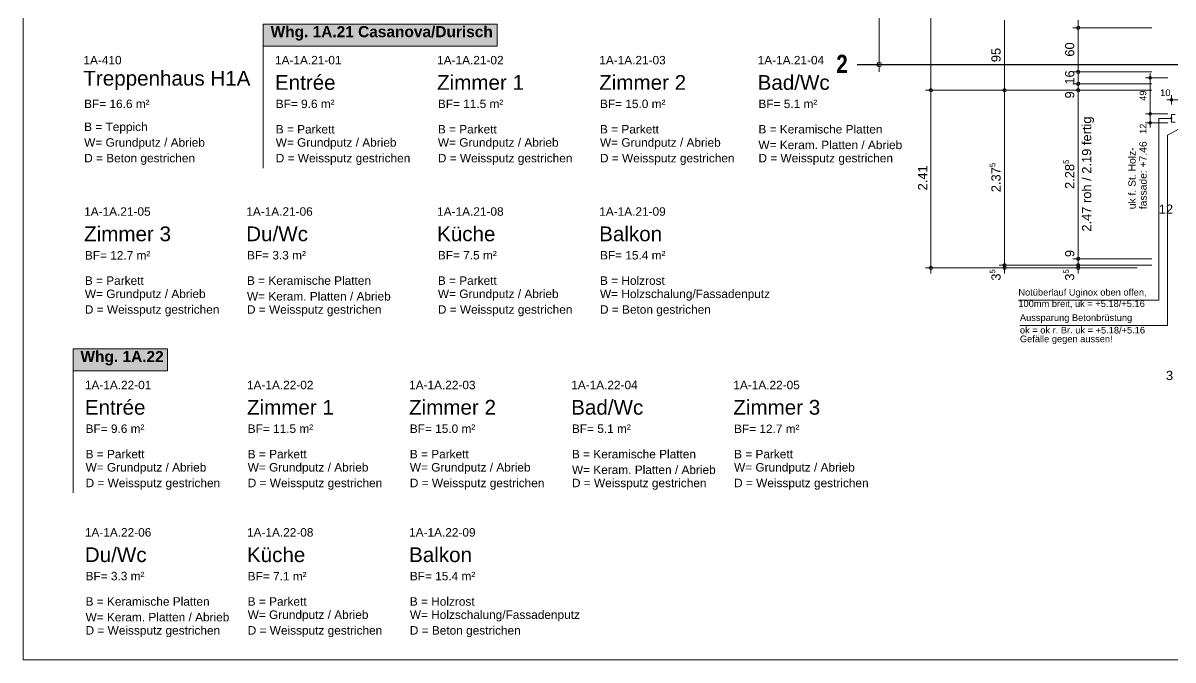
# Model space of a CAD drawing. Header units: metres. Extents: x 0.003 to 0.843, y 0.003 to 0.597.
# Drawn here: x 0.003 to 0.3151, y 0.003 to 0.1759 of the extents above; entities that cross this region are included whole.
import ezdxf

# ---------------------------------------------------------------- set-up
doc = ezdxf.new("R2010")
doc.units = ezdxf.units.M
for name, pattern in [('AUSGEZOGEN', [0]), ('LINIE_23', [0.0079, 0.004, -0.0013, 0, -0.0013, 0, -0.0013]), ('STRICHPUNKT', [25.4, 12.7, -6.35, 0, -6.35])]:
    doc.linetypes.add(name, pattern=pattern)
for name, color, linetype, lineweight in [('Bauachsen grob', 7, 'STRICHPUNKT', 13), ('Detailmasse', 7, 'AUSGEZOGEN', 13), ('Plankopf', 7, 'AUSGEZOGEN', 13), ('Raumbezeichnung', 7, 'AUSGEZOGEN', 18), ('Spengler', 7, 'AUSGEZOGEN', 18), ('Text Koten', 7, 'AUSGEZOGEN', 25), ('Text Werkplan Ausfuehrung', 7, 'AUSGEZOGEN', 25), ('Vorprojektmasse', 7, 'AUSGEZOGEN', 13), ('Werkplan- Ausfuehrungsmasse', 7, 'AUSGEZOGEN', 13)]:
    doc.layers.add(name, color=color, linetype=linetype, lineweight=lineweight)
doc.styles.add('ARIAL', font='ARIAL.TTF')
doc.styles.add('Arial Black', font='Arial Black')

msp = doc.modelspace()

# ---------------------------------------------------------------- hatches: boundary and pattern name
at = {"layer": 'Raumbezeichnung', "linetype": 'AUSGEZOGEN', "lineweight": 18}
for points in [[(0.0682, 0.1756), (0.0682, 0.1696), (0.13165, 0.1696), (0.13165, 0.1756)], [(0.0166, 0.08744), (0.0166, 0.08144), (0.0422, 0.08144), (0.0422, 0.08744)]]:
    msp.add_hatch(color=151, dxfattribs=at).paths.add_polyline_path(points)
at = {"layer": 'Text Werkplan Ausfuehrung', "linetype": 'AUSGEZOGEN', "lineweight": 13}
for points in [[(0.31455, 0.14992), (0.31455, 0.15007), (0.31453, 0.15)], [(0.31455, 0.15007), (0.3146, 0.14987), (0.3146, 0.15013)], [(0.31455, 0.15007), (0.31455, 0.14992), (0.3146, 0.14987)], [(0.3146, 0.15013), (0.31468, 0.14985), (0.31468, 0.15015)], [(0.3146, 0.15013), (0.3146, 0.14987), (0.31468, 0.14985)], [(0.31468, 0.15015), (0.31468, 0.14985), (0.31475, 0.14987)], [(0.31468, 0.15015), (0.31475, 0.14987), (0.31475, 0.15013)], [(0.31475, 0.15013), (0.31475, 0.14987), (0.31481, 0.14992)], [(0.31475, 0.15013), (0.31481, 0.14992), (0.31481, 0.15007)], [(0.31481, 0.15007), (0.31481, 0.14992), (0.31483, 0.15)]]:
    msp.add_hatch(color=240, dxfattribs=at).paths.add_polyline_path(points)

# ---------------------------------------------------------------- linework, layer by layer
at = {"layer": 'Bauachsen grob', "color": 32, "linetype": 'LINIE_23', "lineweight": 25, "true_color": 0xc36e14}
msp.add_line((0.2294, 0.1646), (0.73132, 0.1646), dxfattribs=at)
at = {"layer": 'Detailmasse', "color": 8, "linetype": 'AUSGEZOGEN', "lineweight": 13}
for p, q in [((0.30891, 0.161), (0.30766, 0.161)), ((0.30891, 0.161), (0.30891, 0.16225)), ((0.30891, 0.161), (0.31016, 0.161)), ((0.30891, 0.161), (0.31371, 0.161)), ((0.30891, 0.1512), (0.30891, 0.161)), ((0.30891, 0.1512), (0.30766, 0.1512)), ((0.30891, 0.1512), (0.31016, 0.1512)), ((0.30891, 0.1512), (0.31371, 0.1512)), ((0.30891, 0.1488), (0.30891, 0.1512)), ((0.30891, 0.1488), (0.30766, 0.1488)), ((0.30891, 0.1488), (0.31016, 0.1488)), ((0.30891, 0.1488), (0.31371, 0.1488)), ((0.30891, 0.1488), (0.30891, 0.14755))]:
    msp.add_line(p, q, dxfattribs=at)
at = {"layer": 'Detailmasse', "color": 240, "linetype": 'AUSGEZOGEN', "lineweight": 13}
for p, q in [((0.31468, 0.155), (0.31468, 0.15625)), ((0.31468, 0.155), (0.31343, 0.155)), ((0.31468, 0.155), (0.31468, 0.15375)), ((0.31668, 0.155), (0.31468, 0.155))]:
    msp.add_line(p, q, dxfattribs=at)
at = {"layer": 'Detailmasse', "color": 8, "linetype": 'AUSGEZOGEN', "lineweight": 13}
for centre in [(0.30891, 0.161), (0.30891, 0.1512), (0.30891, 0.1488)]:
    msp.add_circle(centre, 0.000375, dxfattribs=at)
at = {"layer": 'Detailmasse', "color": 240, "linetype": 'AUSGEZOGEN', "lineweight": 13}
msp.add_circle((0.31468, 0.155), 0.000375, dxfattribs=at)
at = {"layer": 'Plankopf', "color": 7, "linetype": 'AUSGEZOGEN', "lineweight": 13}
for q in [(0.003, 0.597), (0.843, 0.003)]:
    msp.add_line((0.003, 0.003), q, dxfattribs=at)
at = {"layer": 'Raumbezeichnung', "color": 7, "linetype": 'AUSGEZOGEN', "lineweight": 18}
for p, q in [((0.0682, 0.1756), (0.0682, 0.13652)), ((0.0682, 0.1756), (0.13165, 0.1756)), ((0.13165, 0.1756), (0.13165, 0.1696)), ((0.13165, 0.1696), (0.0682, 0.1696)), ((0.0166, 0.08744), (0.0166, 0.04835)), ((0.0166, 0.08744), (0.0422, 0.08744)), ((0.0422, 0.08744), (0.0422, 0.08144)), ((0.0422, 0.08144), (0.0166, 0.08144))]:
    msp.add_line(p, q, dxfattribs=at)
at = {"layer": 'Spengler', "color": 240, "linetype": 'AUSGEZOGEN', "lineweight": 18}
for p, q in [((0.31468, 0.149), (0.31468, 0.151)), ((0.31468, 0.151), (0.31568, 0.151)), ((0.31568, 0.149), (0.31468, 0.149))]:
    msp.add_line(p, q, dxfattribs=at)
at = {"layer": 'Text Werkplan Ausfuehrung', "color": 240, "linetype": 'AUSGEZOGEN', "lineweight": 13}
for p, q in [((0.31126, 0.10069), (0.31126, 0.15)), ((0.31126, 0.15), (0.31468, 0.15)), ((0.31453, 0.15), (0.31453, 0.15)), ((0.31468, 0.15015), (0.31468, 0.15015)), ((0.31468, 0.14985), (0.31468, 0.14985)), ((0.31483, 0.15), (0.31483, 0.15)), ((0.27315, 0.10069), (0.31126, 0.10069))]:
    msp.add_line(p, q, dxfattribs=at)
at = {"layer": 'Text Werkplan Ausfuehrung', "color": 8, "linetype": 'AUSGEZOGEN', "lineweight": 13}
for p, q in [((0.31362, 0.14547), (0.322, 0.15)), ((0.31362, 0.09381), (0.31362, 0.14547)), ((0.27357, 0.09381), (0.31362, 0.09381))]:
    msp.add_line(p, q, dxfattribs=at)
at = {"layer": 'Text Werkplan Ausfuehrung', "color": 240, "linetype": 'AUSGEZOGEN', "lineweight": 13}
msp.add_circle((0.31468, 0.15), 0.00015, dxfattribs=at)
at = {"layer": 'Vorprojektmasse', "color": 32, "linetype": 'AUSGEZOGEN', "lineweight": 13, "true_color": 0xc36e14}
for q in [(0.2354, 0.4805), (0.2334, 0.1646), (0.2374, 0.1646), (0.2354, 0.1626)]:
    msp.add_line((0.2354, 0.1646), q, dxfattribs=at)
msp.add_circle((0.2354, 0.1646), 0.0006, dxfattribs=at)
at = {"layer": 'Werkplan- Ausfuehrungsmasse', "color": 7, "linetype": 'AUSGEZOGEN', "lineweight": 13}
for p, q in [((0.2494, 0.15764), (0.2494, 0.48796)), ((0.2894, 0.1746), (0.2894, 0.1766)), ((0.2894, 0.1746), (0.2879, 0.1746)), ((0.2894, 0.1746), (0.2909, 0.1746)), ((0.2894, 0.1626), (0.2894, 0.1746)), ((0.2894, 0.1626), (0.2879, 0.1626)), ((0.2894, 0.1626), (0.2909, 0.1626)), ((0.2894, 0.1594), (0.2894, 0.1626)), ((0.2894, 0.1594), (0.2879, 0.1594)), ((0.2894, 0.1594), (0.2909, 0.1594)), ((0.2494, 0.15764), (0.2479, 0.15764)), ((0.2494, 0.15764), (0.2509, 0.15764)), ((0.2494, 0.15764), (0.2734, 0.15764)), ((0.2494, 0.10942), (0.2494, 0.15764)), ((0.2694, 0.15764), (0.2679, 0.15764)), ((0.2694, 0.15764), (0.2709, 0.15764)), ((0.2894, 0.15764), (0.2879, 0.15764)), ((0.2894, 0.15764), (0.2909, 0.15764)), ((0.2494, 0.10942), (0.2479, 0.10942)), ((0.2494, 0.10942), (0.2509, 0.10942)), ((0.2494, 0.10942), (0.2694, 0.10942)), ((0.2494, 0.10942), (0.2494, 0.10792)), ((0.2694, 0.11014), (0.2679, 0.11014)), ((0.2694, 0.10942), (0.2679, 0.10942)), ((0.2694, 0.11014), (0.2709, 0.11014)), ((0.2694, 0.11014), (0.2934, 0.11014)), ((0.2694, 0.10942), (0.2694, 0.11014)), ((0.2694, 0.10942), (0.2709, 0.10942)), ((0.2694, 0.10942), (0.2934, 0.10942)), ((0.2694, 0.10942), (0.2694, 0.10792)), ((0.2894, 0.1119), (0.2879, 0.1119)), ((0.2894, 0.11014), (0.2879, 0.11014)), ((0.2894, 0.10942), (0.2879, 0.10942)), ((0.2894, 0.1119), (0.2909, 0.1119)), ((0.2894, 0.11014), (0.2894, 0.1119)), ((0.2894, 0.11014), (0.2909, 0.11014)), ((0.2894, 0.10942), (0.2894, 0.11014)), ((0.2894, 0.10942), (0.2909, 0.10942)), ((0.2894, 0.10942), (0.2894, 0.10792))]:
    msp.add_line(p, q, dxfattribs=at)
for points in [[(0.2694, 0.15764), (0.2694, 0.15804), (0.2694, 0.15804), (0.2694, 0.1766)], [(0.2894, 0.1746), (0.28986, 0.1746), (0.28986, 0.1746), (0.29036, 0.1746), (0.29036, 0.1746), (0.29093, 0.1746), (0.29093, 0.1746), (0.29276, 0.1746), (0.29276, 0.1746), (0.3094, 0.1746)], [(0.2894, 0.1626), (0.28964, 0.1626), (0.28964, 0.1626), (0.29006, 0.1626), (0.29006, 0.1626), (0.29053, 0.1626), (0.29053, 0.1626), (0.29204, 0.1626), (0.29204, 0.1626), (0.3094, 0.1626)], [(0.2894, 0.1594), (0.28958, 0.1594), (0.28958, 0.1594), (0.28998, 0.1594), (0.28998, 0.1594), (0.29042, 0.1594), (0.29042, 0.1594), (0.29184, 0.1594), (0.29184, 0.1594), (0.3094, 0.1594)], [(0.2894, 0.15764), (0.2894, 0.158), (0.2894, 0.158), (0.2894, 0.1594)], [(0.2694, 0.15764), (0.26955, 0.15764), (0.26955, 0.15764), (0.26993, 0.15764), (0.26993, 0.15764), (0.27036, 0.15764), (0.27036, 0.15764), (0.27174, 0.15764), (0.27174, 0.15764), (0.2934, 0.15764)], [(0.2694, 0.11014), (0.2694, 0.12089), (0.2694, 0.12089), (0.2694, 0.13334), (0.2694, 0.13334), (0.2694, 0.14269), (0.2694, 0.14269), (0.2694, 0.15764)], [(0.2894, 0.15764), (0.28955, 0.15764), (0.28955, 0.15764), (0.28993, 0.15764), (0.28993, 0.15764), (0.29037, 0.15764), (0.29037, 0.15764), (0.29174, 0.15764), (0.29174, 0.15764), (0.3094, 0.15764)], [(0.2894, 0.1119), (0.2894, 0.12088), (0.2894, 0.12088), (0.2894, 0.13332), (0.2894, 0.13332), (0.2894, 0.14267), (0.2894, 0.14267), (0.2894, 0.15764)], [(0.2894, 0.1119), (0.29152, 0.1119), (0.29152, 0.1119), (0.3094, 0.1119)], [(0.2894, 0.11014), (0.29069, 0.11014), (0.29069, 0.11014), (0.3094, 0.11014)], [(0.2894, 0.10942), (0.29036, 0.10942), (0.29036, 0.10942), (0.3054, 0.10942)]]:
    msp.add_lwpolyline(points, dxfattribs=at)
for centre in [(0.2894, 0.1746), (0.2894, 0.1626), (0.2894, 0.1594), (0.2494, 0.15764), (0.2694, 0.15764), (0.2894, 0.15764), (0.2494, 0.10942), (0.2694, 0.11014), (0.2694, 0.10942), (0.2894, 0.1119), (0.2894, 0.11014), (0.2894, 0.10942)]:
    msp.add_circle(centre, 0.00045, dxfattribs=at)

# ---------------------------------------------------------------- texts
at = {"layer": 'Bauachsen grob', "color": 32, "linetype": 'AUSGEZOGEN', "lineweight": 25, "true_color": 0xc36e14, "insert": (0.22373, 0.16226), "char_height": 0.005, "width": 0.00175, "attachment_point": 7, "style": 'Arial Black'}
msp.add_mtext('\\W0.70;2', dxfattribs=at)
at = {"layer": 'Detailmasse', "color": 8, "linetype": 'AUSGEZOGEN', "lineweight": 13, "char_height": 0.0018, "width": 0.0009, "attachment_point": 7, "rotation": 90, "style": 'ARIAL'}
for s, insert in [('49', (0.30788, 0.15475)), ('12', (0.30791, 0.14576))]:
    msp.add_mtext(s, dxfattribs=dict(at, insert=insert))
at = {"layer": 'Detailmasse', "color": 240, "linetype": 'AUSGEZOGEN', "lineweight": 13, "insert": (0.31163, 0.15603), "char_height": 0.0018, "width": 0.0009, "attachment_point": 7, "style": 'ARIAL'}
msp.add_mtext('10', dxfattribs=at)
at = {"layer": 'Raumbezeichnung', "color": 7, "linetype": 'AUSGEZOGEN', "lineweight": 18, "attachment_point": 7, "style": 'ARIAL'}
for s, insert, char_height, width in [('\\fArial|i0|b1|c0|p0;Whg.\\~1A.21\\~Casanova/Durisch', (0.0702, 0.1711), 0.003, 0.0015), ('1A-410', (0.0194, 0.16461), 0.0023, 0.00115), ('1A-1A.21-01', (0.0714, 0.16461), 0.0023, 0.00115), ('1A-1A.21-02', (0.1154, 0.16461), 0.0023, 0.00115), ('1A-1A.21-03', (0.1594, 0.16461), 0.0023, 0.00115), ('1A-1A.21-04', (0.2024, 0.16461), 0.0023, 0.00115), ('Treppenhaus\\~H1A', (0.01938, 0.15768), 0.004, 0.002), ('Entrée', (0.07138, 0.15768), 0.004, 0.002), ('Zimmer\\~1', (0.11538, 0.15768), 0.004, 0.002), ('Zimmer\\~2', (0.15938, 0.15768), 0.004, 0.002), ('Bad/Wc', (0.20238, 0.15768), 0.004, 0.002), ('BF=\\~16.6\\~m²', (0.0196, 0.15275), 0.0023, 0.00115), ('BF=\\~9.6\\~m²', (0.0716, 0.15275), 0.0023, 0.00115), ('BF=\\~11.5\\~m²', (0.1156, 0.15275), 0.0023, 0.00115), ('BF=\\~15.0\\~m²', (0.1596, 0.15275), 0.0023, 0.00115), ('BF=\\~5.1\\~m²', (0.2026, 0.15275), 0.0023, 0.00115), ('B\\~=\\~Teppich', (0.0196, 0.14586), 0.0023, 0.00115), ('B\\~=\\~Parkett', (0.0716, 0.14586), 0.0023, 0.00115), ('B\\~=\\~Parkett', (0.1156, 0.14586), 0.0023, 0.00115), ('B\\~=\\~Parkett', (0.1596, 0.14586), 0.0023, 0.00115), ('B\\~=\\~Keramische\\~Platten', (0.2026, 0.14586), 0.0023, 0.00115), ('W=\\~Grundputz\\~/\\~Abrieb', (0.0196, 0.14161), 0.0023, 0.00115), ('W=\\~Grundputz\\~/\\~Abrieb', (0.0716, 0.14161), 0.0023, 0.00115), ('W=\\~Grundputz\\~/\\~Abrieb', (0.1156, 0.14161), 0.0023, 0.00115), ('W=\\~Grundputz\\~/\\~Abrieb', (0.1596, 0.14161), 0.0023, 0.00115), ('W=\\~Keram.\\~Platten\\~/\\~Abrieb', (0.2026, 0.14161), 0.0023, 0.00115), ('D\\~=\\~Beton\\~gestrichen', (0.0196, 0.13736), 0.0023, 0.00115), ('D\\~=\\~Weissputz\\~gestrichen', (0.0716, 0.13736), 0.0023, 0.00115), ('D\\~=\\~Weissputz\\~gestrichen', (0.1156, 0.13736), 0.0023, 0.00115), ('D\\~=\\~Weissputz\\~gestrichen', (0.1596, 0.13736), 0.0023, 0.00115), ('D\\~=\\~Weissputz\\~gestrichen', (0.2026, 0.13736), 0.0023, 0.00115), ('1A-1A.21-05', (0.0196, 0.12353), 0.0023, 0.00115), ('1A-1A.21-06', (0.0636, 0.12353), 0.0023, 0.00115), ('1A-1A.21-08', (0.1154, 0.12353), 0.0023, 0.00115), ('1A-1A.21-09', (0.1594, 0.12353), 0.0023, 0.00115), ('Zimmer\\~3', (0.01958, 0.1166), 0.004, 0.002), ('Du/Wc', (0.06358, 0.1166), 0.004, 0.002), ('Küche', (0.11538, 0.1166), 0.004, 0.002), ('Balkon', (0.15938, 0.1166), 0.004, 0.002), ('BF=\\~12.7\\~m²', (0.0198, 0.11167), 0.0023, 0.00115), ('BF=\\~3.3\\~m²', (0.0638, 0.11167), 0.0023, 0.00115), ('BF=\\~7.5\\~m²', (0.1156, 0.11167), 0.0023, 0.00115), ('BF=\\~15.4\\~m²', (0.1596, 0.11167), 0.0023, 0.00115), ('B\\~=\\~Parkett', (0.01979, 0.10478), 0.0023, 0.00115), ('B\\~=\\~Keramische\\~Platten', (0.06379, 0.10478), 0.0023, 0.00115), ('B\\~=\\~Parkett', (0.1156, 0.10478), 0.0023, 0.00115), ('B\\~=\\~Holzrost', (0.1596, 0.10478), 0.0023, 0.00115), ('W=\\~Grundputz\\~/\\~Abrieb', (0.01979, 0.10053), 0.0023, 0.00115), ('W=\\~Grundputz\\~/\\~Abrieb', (0.1156, 0.10053), 0.0023, 0.00115), ('W=\\~Holzschalung/Fassadenputz', (0.1596, 0.10053), 0.0023, 0.00115), ('W=\\~Keram.\\~Platten\\~/\\~Abrieb', (0.06379, 0.10053), 0.0023, 0.00115), ('D\\~=\\~Weissputz\\~gestrichen', (0.01979, 0.09628), 0.0023, 0.00115), ('D\\~=\\~Weissputz\\~gestrichen', (0.06379, 0.09628), 0.0023, 0.00115), ('D\\~=\\~Weissputz\\~gestrichen', (0.1156, 0.09628), 0.0023, 0.00115), ('D\\~=\\~Beton\\~gestrichen', (0.1596, 0.09628), 0.0023, 0.00115), ('\\fArial|i0|b1|c0|p0;Whg.\\~1A.22', (0.0186, 0.08294), 0.003, 0.0015), ('1A-1A.22-01', (0.01979, 0.07645), 0.0023, 0.00115), ('1A-1A.22-02', (0.06379, 0.07645), 0.0023, 0.00115), ('1A-1A.22-03', (0.10779, 0.07645), 0.0023, 0.00115), ('1A-1A.22-04', (0.15179, 0.07645), 0.0023, 0.00115), ('1A-1A.22-05', (0.19579, 0.07645), 0.0023, 0.00115), ('Entrée', (0.01978, 0.06952), 0.004, 0.002), ('Zimmer\\~1', (0.06378, 0.06952), 0.004, 0.002), ('Zimmer\\~2', (0.10778, 0.06952), 0.004, 0.002), ('Bad/Wc', (0.15178, 0.06952), 0.004, 0.002), ('Zimmer\\~3', (0.19578, 0.06952), 0.004, 0.002), ('BF=\\~9.6\\~m²', (0.01999, 0.06459), 0.0023, 0.00115), ('BF=\\~11.5\\~m²', (0.06399, 0.06459), 0.0023, 0.00115), ('BF=\\~15.0\\~m²', (0.10799, 0.06459), 0.0023, 0.00115), ('BF=\\~5.1\\~m²', (0.15199, 0.06459), 0.0023, 0.00115), ('BF=\\~12.7\\~m²', (0.19599, 0.06459), 0.0023, 0.00115), ('B\\~=\\~Parkett', (0.01999, 0.0577), 0.0023, 0.00115), ('B\\~=\\~Parkett', (0.06399, 0.0577), 0.0023, 0.00115), ('B\\~=\\~Parkett', (0.10799, 0.0577), 0.0023, 0.00115), ('B\\~=\\~Keramische\\~Platten', (0.15199, 0.0577), 0.0023, 0.00115), ('B\\~=\\~Parkett', (0.19599, 0.0577), 0.0023, 0.00115), ('W=\\~Grundputz\\~/\\~Abrieb', (0.01999, 0.05345), 0.0023, 0.00115), ('W=\\~Grundputz\\~/\\~Abrieb', (0.06399, 0.05345), 0.0023, 0.00115), ('W=\\~Grundputz\\~/\\~Abrieb', (0.10799, 0.05345), 0.0023, 0.00115), ('W=\\~Grundputz\\~/\\~Abrieb', (0.19599, 0.05345), 0.0023, 0.00115), ('W=\\~Keram.\\~Platten\\~/\\~Abrieb', (0.15199, 0.05345), 0.0023, 0.00115), ('D\\~=\\~Weissputz\\~gestrichen', (0.01999, 0.0492), 0.0023, 0.00115), ('D\\~=\\~Weissputz\\~gestrichen', (0.06399, 0.0492), 0.0023, 0.00115), ('D\\~=\\~Weissputz\\~gestrichen', (0.10799, 0.0492), 0.0023, 0.00115), ('D\\~=\\~Weissputz\\~gestrichen', (0.15199, 0.0492), 0.0023, 0.00115), ('D\\~=\\~Weissputz\\~gestrichen', (0.19599, 0.0492), 0.0023, 0.00115), ('1A-1A.22-06', (0.01979, 0.03645), 0.0023, 0.00115), ('1A-1A.22-08', (0.06379, 0.03645), 0.0023, 0.00115), ('1A-1A.22-09', (0.10779, 0.03645), 0.0023, 0.00115), ('Du/Wc', (0.01978, 0.02952), 0.004, 0.002), ('Küche', (0.06378, 0.02952), 0.004, 0.002), ('Balkon', (0.10778, 0.02952), 0.004, 0.002), ('BF=\\~3.3\\~m²', (0.01999, 0.02459), 0.0023, 0.00115), ('BF=\\~7.1\\~m²', (0.06399, 0.02459), 0.0023, 0.00115), ('BF=\\~15.4\\~m²', (0.10799, 0.02459), 0.0023, 0.00115), ('B\\~=\\~Keramische\\~Platten', (0.01999, 0.0177), 0.0023, 0.00115), ('B\\~=\\~Parkett', (0.06399, 0.0177), 0.0023, 0.00115), ('B\\~=\\~Holzrost', (0.10799, 0.0177), 0.0023, 0.00115), ('W=\\~Keram.\\~Platten\\~/\\~Abrieb', (0.01999, 0.01345), 0.0023, 0.00115), ('W=\\~Grundputz\\~/\\~Abrieb', (0.06399, 0.01345), 0.0023, 0.00115), ('W=\\~Holzschalung/Fassadenputz', (0.10799, 0.01345), 0.0023, 0.00115), ('D\\~=\\~Weissputz\\~gestrichen', (0.01999, 0.0092), 0.0023, 0.00115), ('D\\~=\\~Weissputz\\~gestrichen', (0.06399, 0.0092), 0.0023, 0.00115), ('D\\~=\\~Beton\\~gestrichen', (0.10799, 0.0092), 0.0023, 0.00115)]:
    msp.add_mtext(s, dxfattribs=dict(at, insert=insert, char_height=char_height, width=width))
at = {"layer": 'Text Koten', "color": 7, "linetype": 'AUSGEZOGEN', "lineweight": 25, "char_height": 0.002, "width": 0.001, "attachment_point": 7, "rotation": 90, "style": 'ARIAL'}
for s, insert in [('fassade:\\~+7.46', (0.30801, 0.12535)), ('uk\\~f.\\~St.\\~Holz-', (0.30501, 0.12535))]:
    msp.add_mtext(s, dxfattribs=dict(at, insert=insert))
at = {"layer": 'Text Werkplan Ausfuehrung', "color": 240, "linetype": 'AUSGEZOGEN', "lineweight": 25, "char_height": 0.0018, "width": 0.0009, "attachment_point": 7, "style": 'ARIAL'}
for s, insert in [('Notüberlauf\\~Uginox\\~oben\\~offen,\\~', (0.27315, 0.10135)), ('100mm\\~breit,\\~uk\\~=\\~+5.18/+5.16', (0.27315, 0.09847))]:
    msp.add_mtext(s, dxfattribs=dict(at, insert=insert))
at = {"layer": 'Text Werkplan Ausfuehrung', "color": 8, "linetype": 'AUSGEZOGEN', "lineweight": 25, "char_height": 0.0018, "width": 0.0009, "attachment_point": 7, "style": 'ARIAL'}
for s, insert in [('Aussparung\\~Betonbrüstung', (0.27357, 0.09447)), ('ok\\~=\\~ok\\~r.\\~Br.\\~uk\\~=\\~+5.18/+5.16', (0.27357, 0.09159)), ('Gefälle\\~gegen\\~aussen!', (0.27357, 0.08871))]:
    msp.add_mtext(s, dxfattribs=dict(at, insert=insert))
at = {"layer": 'Werkplan- Ausfuehrungsmasse', "color": 7, "linetype": 'AUSGEZOGEN', "lineweight": 13, "attachment_point": 7, "rotation": 90, "style": 'ARIAL'}
for s, insert, char_height, width in [('95', (0.26836, 0.16524), 0.0025, 0.00125), ('60', (0.28836, 0.16674), 0.0025, 0.00125), ('16', (0.28836, 0.15914), 0.0025, 0.00125), ('9', (0.28836, 0.1554), 0.0025, 0.00125), ('2.47\\~roh\\~/\\~2.19\\~fertig', (0.29368, 0.11925), 0.0025, 0.00125), ('5', (0.2669, 0.13675), 0.0015, 0.00075), ('5', (0.2869, 0.13763), 0.0015, 0.00075), ('2.28', (0.28836, 0.13083), 0.0025, 0.00125), ('2.41', (0.2484, 0.13045), 0.0025, 0.00125), ('2.37', (0.26836, 0.12995), 0.0025, 0.00125), ('9', (0.28836, 0.11235), 0.0025, 0.00125), ('5', (0.2669, 0.10789), 0.0015, 0.00075), ('3', (0.26836, 0.10594), 0.0025, 0.00125), ('5', (0.2869, 0.10789), 0.0015, 0.00075), ('3', (0.28836, 0.10594), 0.0025, 0.00125)]:
    msp.add_mtext(s, dxfattribs=dict(at, insert=insert, char_height=char_height, width=width))
at = {"layer": 'Werkplan- Ausfuehrungsmasse', "color": 7, "linetype": 'AUSGEZOGEN', "lineweight": 13, "char_height": 0.0025, "width": 0.00125, "attachment_point": 7, "style": 'ARIAL'}
for s, insert in [('12', (0.31126, 0.1241)), ('3', (0.31321, 0.07894))]:
    msp.add_mtext(s, dxfattribs=dict(at, insert=insert))

doc.saveas('drawing.dxf')
